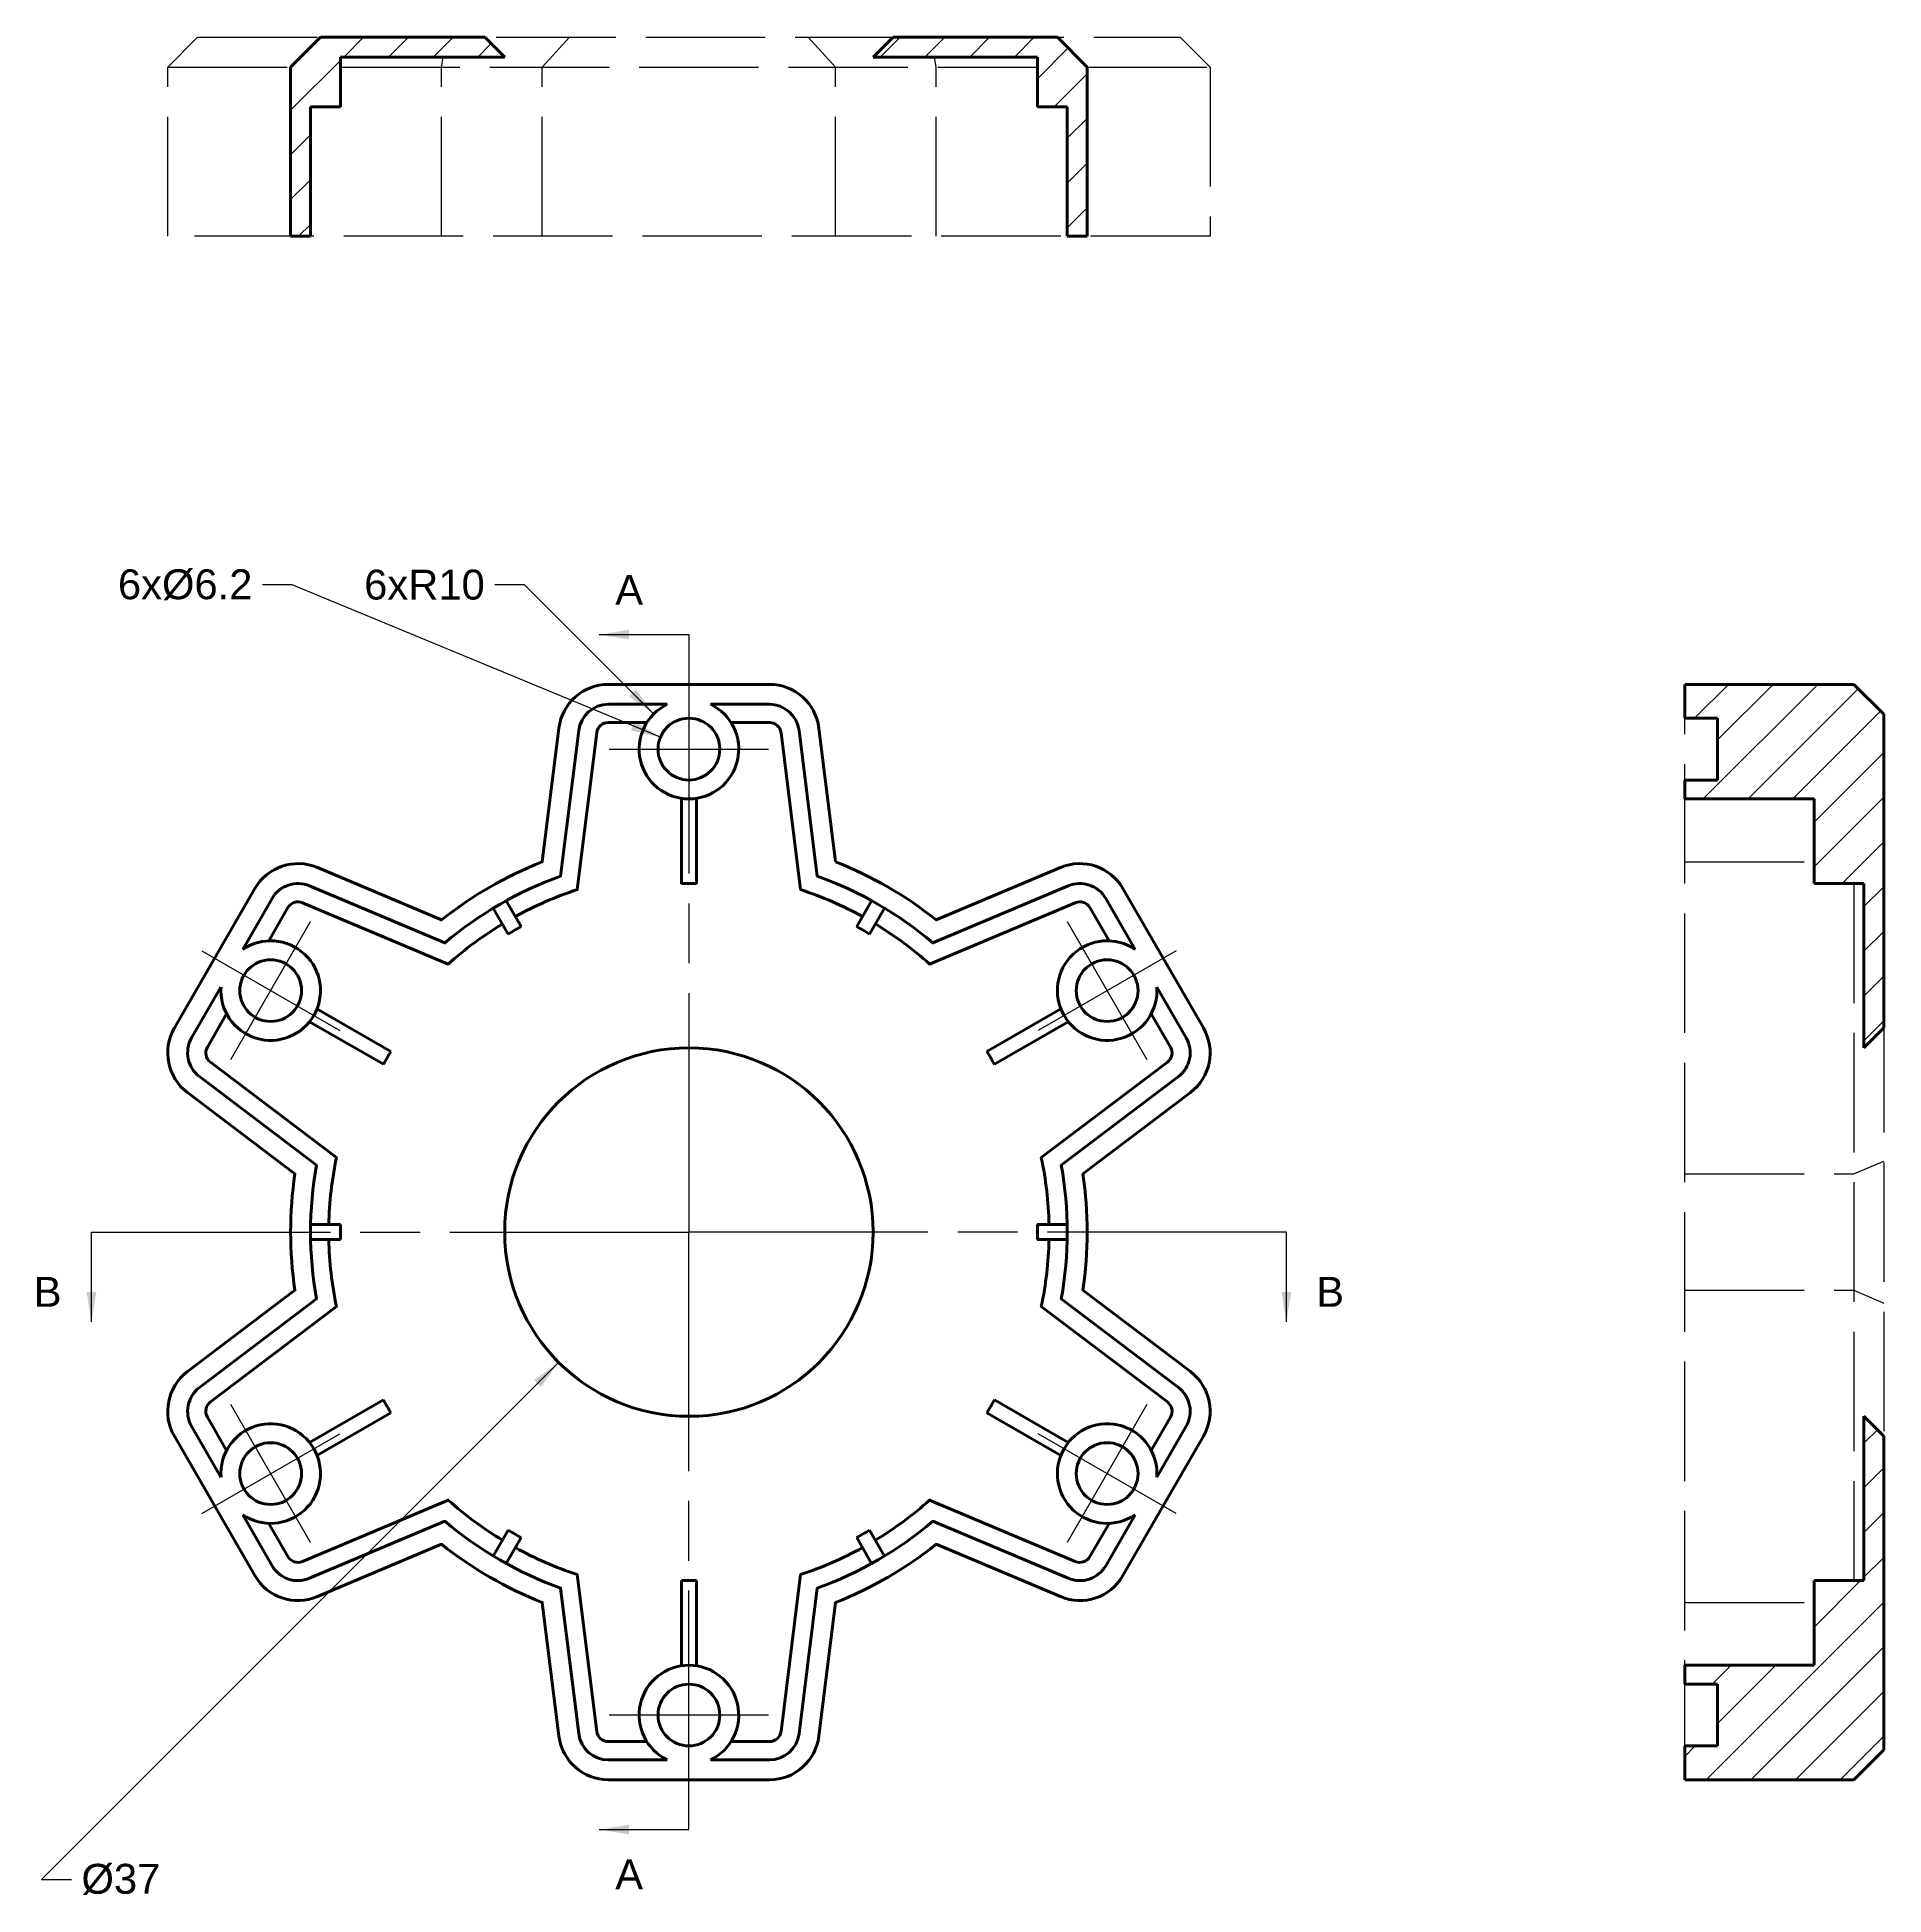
# Model space of a CAD drawing. Header units: millimetres. Extents: x -65 to 120, y -67 to 120.
import ezdxf

# ---------------------------------------------------------------- set-up
doc = ezdxf.new("R2010")
doc.units = ezdxf.units.MM
for name, pattern in [('ACAD_ISO02W100', [15, 12, -3]), ('ACAD_ISO08W100', [36, 24, -3, 6, -3]), ('CENTER', [50.8, 31.75, -6.35, 6.35, -6.35])]:
    doc.linetypes.add(name, pattern=pattern)
for name, color, linetype in [('center', 4, 'CENTER'), ('dimensions', 3, 'Continuous'), ('hatch', 4, 'Continuous')]:
    doc.layers.add(name, color=color, linetype=linetype)
doc.layers.add('dimensions-section', color=6, linetype='ACAD_ISO08W100', lineweight=50)
doc.layers.add('section', color=2, linetype='Continuous', lineweight=60)
doc.layers.add('hidden', color=176, linetype='ACAD_ISO02W100', true_color=0x000080)
doc.layers.add('visible', color=16, linetype='Continuous', lineweight=60, true_color=0x800000)
doc.styles.add('QCADDimTextStyle', font='arial.ttf')
doc.dimstyles.new('QCADDimStyle', dxfattribs={"dimtxt": 3, "dimasz": 3, "dimexe": 1.5, "dimexo": 0.75, "dimgap": 0.75, "dimtad": 1, "dimtih": 1, "dimtoh": 1, "dimdec": 4, "dimdsep": 46, "dimtxsty": 'QCADDimTextStyle', "dimcen": 0.09, "dimadec": 0, "dimazin": 2, "dimtfac": 1, "dimtdec": 4, "dimtofl": 0, "dimtmove": 2, "dimatfit": 3, "dimfxl": 1, "dimtolj": 1, "dimtzin": 0, "dimarcsym": 0})

msp = doc.modelspace()

# ---------------------------------------------------------------- hatches: boundary and pattern name
at = {"layer": 'hatch', "transparency": 33554687}
h = msp.add_hatch(dxfattribs=at)
h.set_pattern_fill('ANSI31', color=256, style=0)
h.paths.add_polyline_path([(40, 117), (37, 120), (20.5, 120), (18.5, 118), (35, 118), (35, 113), (38, 113), (38, 100), (40, 100)], flags=0)
h.paths.add_polyline_path([(-18.5, 118), (-35, 118), (-35, 113), (-38, 113), (-38, 100), (-40, 100), (-40, 117), (-37, 120), (-20.5, 120)], flags=0)
h = msp.add_hatch(dxfattribs=at)
h.set_pattern_fill('ANSI31', color=256, style=0)
h.paths.add_polyline_path([(120, 20.5), (120, 52), (117, 55), (100, 55), (100, 51.6), (103.3, 51.6), (103.3, 45.4), (100, 45.4), (100, 43.5), (113, 43.5), (113, 35), (118, 35), (118, 18.5)], flags=0)
h.paths.add_polyline_path([(120, -20.5), (120, -52), (117, -55), (100, -55), (100, -51.6), (103.3, -51.6), (103.3, -45.4), (100, -45.4), (100, -43.5), (113, -43.5), (113, -35), (118, -35), (118, -18.5)], flags=0)

# ---------------------------------------------------------------- linework, layer by layer
at = {"layer": 'center'}
for p, q in [((0, 56.5), (0, 40.5)), ((-8, 48.5), (8, 48.5)), ((-46, 17.32), (-38, 31.18)), ((38, 31.18), (46, 17.32)), ((-48.93, 28.25), (-35.07, 20.25)), ((48.93, 28.25), (35.07, 20.25)), ((-38, -31.18), (-46, -17.32)), ((46, -17.32), (38, -31.18)), ((-48.93, -28.25), (-35.07, -20.25)), ((48.93, -28.25), (35.07, -20.25)), ((0, -56.5), (0, -40.5)), ((8, -48.5), (-8, -48.5))]:
    msp.add_line(p, q, dxfattribs=at)
at = {"layer": 'hidden'}
for p, q in [((-52.34, 117), (-49.34, 120)), ((-49.34, 120), (49.34, 120)), ((-14.73, 117), (-11.98, 120)), ((14.73, 117), (11.98, 120)), ((52.34, 117), (49.34, 120)), ((-24.84, 117), (-24.67, 118)), ((24.84, 117), (24.67, 118)), ((-52.34, 100), (-52.34, 117)), ((-52.34, 117), (-40, 117)), ((-35, 117), (35, 117)), ((-24.84, 100), (-24.84, 117)), ((-14.73, 100), (-14.73, 117)), ((14.73, 100), (14.73, 117)), ((24.84, 100), (24.84, 117)), ((40, 117), (52.34, 117)), ((52.34, 117), (52.34, 100)), ((52.34, 100), (-52.34, 100)), ((100, 55), (117, 55)), ((100, 51.6), (100, 55)), ((100, -55), (100, 55)), ((117, 55), (120, 52)), ((120, 52), (120, -52)), ((100, 37.19), (113, 37.19)), ((117, 35), (117, -35)), ((100, 5.84), (117, 5.84)), ((117, 5.84), (120, 7.13)), ((100, -5.84), (117, -5.84)), ((117, -5.84), (120, -7.13)), ((100, -37.19), (113, -37.19)), ((100, -55), (100, -51.6)), ((117, -55), (120, -52)), ((117, -55), (100, -55))]:
    msp.add_line(p, q, dxfattribs=at)
at = {"layer": 'section'}
for p, q in [((-40, 117), (-37, 120)), ((-37, 120), (-20.5, 120)), ((-18.5, 118), (-20.5, 120)), ((18.5, 118), (20.5, 120)), ((37, 120), (20.5, 120)), ((40, 117), (37, 120)), ((-18.5, 118), (-35, 118)), ((-35, 118), (-35, 113)), ((18.5, 118), (35, 118)), ((35, 118), (35, 113)), ((-40, 100), (-40, 117)), ((40, 100), (40, 117)), ((-35, 113), (-38, 113)), ((-38, 113), (-38, 100)), ((35, 113), (38, 113)), ((38, 113), (38, 100)), ((-38, 100), (-40, 100)), ((38, 100), (40, 100)), ((117, 55), (100, 55)), ((100, 55), (100, 51.6)), ((120, 52), (117, 55)), ((100, 51.6), (103.3, 51.6)), ((103.3, 51.6), (103.3, 45.4)), ((120, 20.5), (120, 52)), ((103.3, 45.4), (100, 45.4)), ((100, 45.4), (100, 43.5)), ((100, 43.5), (113, 43.5)), ((113, 43.5), (113, 35)), ((113, 35), (118, 35)), ((118, 18.5), (118, 35)), ((118, 18.5), (120, 20.5)), ((118, -18.5), (120, -20.5)), ((118, -18.5), (118, -35)), ((120, -20.5), (120, -52)), ((113, -43.5), (113, -35)), ((113, -35), (118, -35)), ((100, -45.4), (100, -43.5)), ((100, -43.5), (113, -43.5)), ((103.3, -45.4), (100, -45.4)), ((103.3, -51.6), (103.3, -45.4)), ((100, -55), (100, -51.6)), ((100, -51.6), (103.3, -51.6)), ((120, -52), (117, -55)), ((117, -55), (100, -55))]:
    msp.add_line(p, q, dxfattribs=at)
at = {"layer": 'visible'}
for p, q in [((-0.75, 34.99), (-0.75, 43.56)), ((0.75, 34.99), (0.75, 43.56)), ((-18.15, 29.93), (-19.65, 32.53)), ((-16.85, 30.68), (-18.35, 33.28)), ((16.85, 30.68), (18.35, 33.28)), ((18.15, 29.93), (19.65, 32.53)), ((-29.93, 18.15), (-37.35, 22.43)), ((29.93, 18.15), (37.35, 22.43)), ((-30.68, 16.85), (-38.1, 21.13)), ((30.68, 16.85), (38.1, 21.13)), ((-34.99, 0.75), (-37.99, 0.75)), ((34.99, 0.75), (37.99, 0.75)), ((-34.99, -0.75), (-37.99, -0.75)), ((34.99, -0.75), (37.99, -0.75)), ((-30.68, -16.85), (-38.1, -21.13)), ((-29.93, -18.15), (-37.35, -22.43)), ((29.93, -18.15), (37.35, -22.43)), ((30.68, -16.85), (38.1, -21.13)), ((-18.15, -29.93), (-19.65, -32.53)), ((-16.85, -30.68), (-18.35, -33.28)), ((16.85, -30.68), (18.35, -33.28)), ((18.15, -29.93), (19.65, -32.53)), ((-0.75, -34.99), (-0.75, -43.56)), ((0.75, -34.99), (0.75, -43.56))]:
    msp.add_line(p, q, dxfattribs=at)
at = {"layer": 'visible', "flags": 128}
msp.add_lwpolyline([(14.73, 37.19), (13.05, 50.62, 0.378242), (8.09, 55), (-8.09, 55, 0.378242), (-13.05, 50.62), (-14.73, 37.19, 0.073419), (-24.84, 31.35), (-37.31, 36.61, 0.378242), (-43.59, 34.5), (-51.67, 20.5, 0.378242), (-50.36, 14.01), (-39.57, 5.84, 0.073419), (-39.57, -5.84), (-50.36, -14.01, 0.378242), (-51.67, -20.5), (-43.59, -34.5, 0.378242), (-37.31, -36.61), (-24.84, -31.35, 0.073419), (-14.73, -37.19), (-13.05, -50.62, 0.378242), (-8.09, -55), (8.09, -55, 0.378242), (13.05, -50.62), (14.73, -37.19, 0.073419), (24.84, -31.35), (37.31, -36.61, 0.378242), (43.59, -34.5), (51.67, -20.5, 0.378242), (50.36, -14.01), (39.57, -5.84, 0.073419), (39.57, 5.84), (50.36, 14.01, 0.378242), (51.67, 20.5), (43.59, 34.5, 0.378242), (37.31, 36.61), (24.84, 31.35, 0.073419)], format="xyb", close=True, dxfattribs=at)
for points in [[(-2.18, 53), (-8.09, 53, 0.378242), (-11.06, 50.37), (-12.89, 35.75, 0.088979), (-24.51, 29.04), (-38.09, 34.77, 0.378242), (-41.86, 33.5), (-44.81, 28.39)], [(44.81, 28.39), (41.86, 33.5, 0.378242), (38.09, 34.77), (24.51, 29.04, 0.088979), (12.89, 35.75), (11.06, 50.37, 0.378242), (8.09, 53), (2.18, 53)], [(-4.23, 51.17), (-8.09, 51.17, 0.378242), (-9.25, 50.15), (-11.22, 34.39, 0.046913), (-17.43, 31.69)], [(17.43, 31.69, 0.046913), (11.22, 34.39), (9.25, 50.15, 0.378242), (8.09, 51.17), (4.23, 51.17)], [(-18.73, 30.94, 0.046913), (-24.17, 26.91), (-38.8, 33.08, 0.378242), (-40.27, 32.59), (-42.2, 29.25)], [(42.2, 29.25), (40.27, 32.59, 0.378242), (38.8, 33.08), (24.17, 26.91, 0.046913), (18.73, 30.94)], [(-46.99, 24.61), (-49.94, 19.5, 0.378242), (-49.15, 15.61), (-37.4, 6.71, 0.088979), (-37.4, -6.71), (-49.15, -15.61, 0.378242), (-49.94, -19.5), (-46.99, -24.61)], [(46.99, -24.61), (49.94, -19.5, 0.378242), (49.15, -15.61), (37.4, -6.71, 0.088979), (37.4, 6.71), (49.15, 15.61, 0.378242), (49.94, 19.5), (46.99, 24.61)], [(-46.43, 21.93), (-48.36, 18.58, 0.378242), (-48.05, 17.06), (-35.39, 7.48, 0.046913), (-36.16, 0.75)], [(36.16, 0.75, 0.046913), (35.39, 7.48), (48.05, 17.06, 0.378242), (48.36, 18.58), (46.43, 21.93)], [(-36.16, -0.75, 0.046913), (-35.39, -7.48), (-48.05, -17.06, 0.378242), (-48.36, -18.58), (-46.43, -21.93)], [(46.43, -21.93), (48.36, -18.58, 0.378242), (48.05, -17.06), (35.39, -7.48, 0.046913), (36.16, -0.75)], [(-42.2, -29.25), (-40.27, -32.59, 0.378242), (-38.8, -33.08), (-24.17, -26.91, 0.046913), (-18.73, -30.94)], [(18.73, -30.94, 0.046913), (24.17, -26.91), (38.8, -33.08, 0.378242), (40.27, -32.59), (42.2, -29.25)], [(-44.81, -28.39), (-41.86, -33.5, 0.378242), (-38.09, -34.77), (-24.51, -29.04, 0.088979), (-12.89, -35.75), (-11.06, -50.37, 0.378242), (-8.09, -53), (-2.18, -53)], [(2.18, -53), (8.09, -53, 0.378242), (11.06, -50.37), (12.89, -35.75, 0.088979), (24.51, -29.04), (38.09, -34.77, 0.378242), (41.86, -33.5), (44.81, -28.39)], [(-17.43, -31.69, 0.046913), (-11.22, -34.39), (-9.25, -50.15, 0.378242), (-8.09, -51.17), (-4.23, -51.17)], [(4.23, -51.17), (8.09, -51.17, 0.378242), (9.25, -50.15), (11.22, -34.39, 0.046913), (17.43, -31.69)]]:
    msp.add_lwpolyline(points, format="xyb", dxfattribs=at)
at = {"layer": 'visible'}
for centre, radius in [((0, 48.5), 3.1), ((-42, 24.25), 3.1), ((42, 24.25), 3.1), ((0, 0), 18.5), ((-42, -24.25), 3.1), ((42, -24.25), 3.1), ((0, -48.5), 3.1)]:
    msp.add_circle(centre, radius, dxfattribs=at)
for centre, radius, start, end in [((0, 48.5), 5, 115.8419, 64.1581), ((0, 0), 35, 88.7721, 91.2279), ((0, 0), 35, 118.7721, 121.2279), ((0, 0), 35, 58.7721, 61.2279), ((-42, 24.25), 5, 175.8419, 124.1581), ((42, 24.25), 5, 55.8419, 4.1581), ((0, 0), 35, 148.7721, 151.2279), ((0, 0), 35, 28.7721, 31.2279), ((0, 0), 35, 178.7721, 181.2279), ((0, 0), 35, 358.7721, 1.2279), ((0, 0), 35, 208.7721, 211.2279), ((0, 0), 35, 328.7721, 331.2279), ((-42, -24.25), 5, 235.8419, 184.1581), ((42, -24.25), 5, 355.8419, 304.1581), ((0, 0), 35, 238.7721, 241.2279), ((0, 0), 35, 298.7721, 301.2279), ((0, 0), 35, 268.7721, 271.2279), ((0, -48.5), 5, 295.8419, 244.1581)]:
    msp.add_arc(centre, radius, start, end, dxfattribs=at)

# ---------------------------------------------------------------- texts
at = {"layer": 'dimensions', "char_height": 1, "style": 'QCADDimTextStyle'}
for s, insert, attachment_point in [('\\H3;6x%%c6.2', (-43.83, 65), 6), ('\\H3;6xR10', (-20.5, 65), 6), ('\\H3;%%c37', (-61, -65), 4)]:
    msp.add_mtext(s, dxfattribs=dict(at, insert=insert, attachment_point=attachment_point))
at = {"layer": 'dimensions-section', "char_height": 1, "style": 'QCADDimTextStyle'}
for s, insert, attachment_point in [('\\H3;A', (-6, 63), 8), ('\\H3;B', (-63, -6), 6), ('\\H3;B', (63, -6), 4), ('\\H3;A', (-6, -63), 2)]:
    msp.add_mtext(s, dxfattribs=dict(at, insert=insert, attachment_point=attachment_point))

# ---------------------------------------------------------------- leaders
at = {"layer": 'dimensions'}
for points in [[(-2.86, 49.69), (-39.83, 65), (-42.83, 65)], [(-3.54, 52.04), (-16.5, 65), (-19.5, 65)], [(-13.08, -13.08), (-65, -65), (-62, -65)]]:
    msp.add_leader(points, dimstyle='QCADDimStyle', dxfattribs=at)
at = {"layer": 'dimensions-section'}
for points in [[(-9, 60), (0, 60), (0, 0)], [(-60, -9), (-60, 0), (0, 0)], [(-9, -60), (0, -60), (0, 0)], [(60, -9), (60, 0), (0, 0)]]:
    msp.add_leader(points, dimstyle='QCADDimStyle', dxfattribs=at)

doc.saveas('drawing.dxf')
